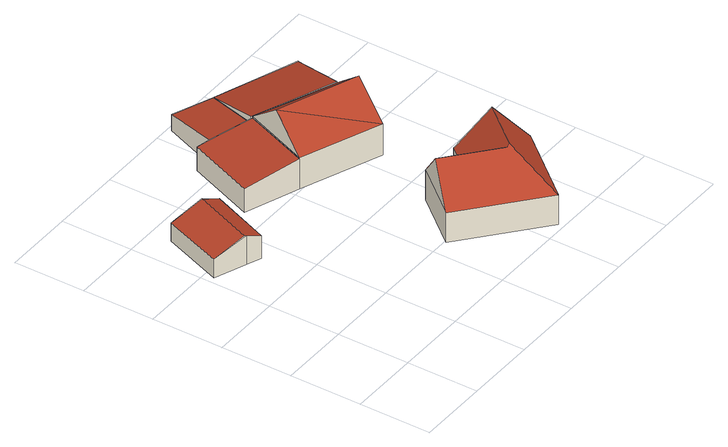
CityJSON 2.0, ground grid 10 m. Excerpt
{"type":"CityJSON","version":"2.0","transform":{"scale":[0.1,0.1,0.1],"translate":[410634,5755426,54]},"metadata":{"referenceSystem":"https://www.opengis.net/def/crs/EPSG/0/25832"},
"CityObjects":{
"building1":{"type":"Building","attributes":{"Gemeindeschluessel":"05515000","Geometrietyp2DReferenz":"3000","function":"31001_1310","roofType":"5000","measuredHeight":4.42},"geometry":[{"type":"Solid","lod":"2","boundaries":[[[[0,1,2,3]],[[4,5,1,0]],[[6,7,5,4]],[[8,9,7,6]],[[10,11,9,8]],[[3,2,11,10]],[[6,12,13,3,10,8]],[[12,4,0,13]],[[3,13,0]],[[4,12,6]],[[1,5,7,9,11,2]]]],"semantics":{"surfaces":[{"type":"WallSurface"},{"type":"RoofSurface"},{"type":"GroundSurface"}],"values":[[0,0,0,0,0,0,1,1,0,0,2]]}}]},
"building2":{"type":"Building","attributes":{"Gemeindeschluessel":"05515000","Geometrietyp2DReferenz":"3000","function":"31001_2700","roofType":"2100","measuredHeight":4.42},"geometry":[{"type":"Solid","lod":"2","boundaries":[[[[14,15,16,17]],[[18,19,15,14]],[[20,21,19,18]],[[22,23,21,20]],[[24,25,23,22]],[[17,16,25,24]],[[22,20,18,14,17,24]],[[15,19,21,23,25,16]]]],"semantics":{"surfaces":[{"type":"WallSurface"},{"type":"RoofSurface"},{"type":"GroundSurface"}],"values":[[0,0,0,0,0,0,1,2]]}}]},
"building3":{"type":"Building","attributes":{"Gemeindeschluessel":"05515000","Geometrietyp2DReferenz":"3000","function":"31001_1000","roofType":"5000","measuredHeight":9.59},"address":[{"country":"Germany","locality":"Münster","thoroughfareNumber":"44","thoroughfareName":"Auf der Laer"}],"geometry":[{"type":"Solid","lod":"2","boundaries":[[[[26,27,28,29]],[[30,31,27,26]],[[32,33,31,30]],[[34,35,33,32]],[[36,37,35,34]],[[29,28,37,36]],[[38,36,34,39]],[[34,32,39]],[[38,39,32,30,40]],[[40,30,26,41]],[[26,29,41]],[[40,41,29,36,38]],[[27,31,33,35,37,28]]]],"semantics":{"surfaces":[{"type":"WallSurface"},{"type":"RoofSurface"},{"type":"GroundSurface"}],"values":[[0,0,0,0,0,0,1,0,1,1,0,1,2]]}}]},
"building4":{"type":"Building","attributes":{"Gemeindeschluessel":"05515000","Geometrietyp2DReferenz":"3000","function":"51009_1610","roofType":"2100","measuredHeight":3.54},"geometry":[{"type":"Solid","lod":"2","boundaries":[[[[42,43,44,20]],[[45,46,43,42]],[[47,48,46,45]],[[20,44,48,47]],[[45,42,20,47]],[[43,46,48,44]]]],"semantics":{"surfaces":[{"type":"WallSurface"},{"type":"RoofSurface"},{"type":"GroundSurface"}],"values":[[0,0,0,0,1,2]]}}]},
"building5":{"type":"Building","attributes":{"Gemeindeschluessel":"05515000","Geometrietyp2DReferenz":"3000","function":"31001_1000","roofType":"3100","measuredHeight":8.7},"geometry":[{"type":"Solid","lod":"2","boundaries":[[[[49,50,25,51]],[[52,53,50,49]],[[54,16,53,52]],[[51,25,16,54]],[[49,55,52]],[[54,56,51]],[[55,49,51]],[[51,56,55]],[[52,55,56]],[[56,54,52]],[[50,53,16,25]]]],"semantics":{"surfaces":[{"type":"WallSurface"},{"type":"RoofSurface"},{"type":"GroundSurface"}],"values":[[0,0,0,0,0,0,1,1,1,1,2]]}}]},
"building6":{"type":"Building","attributes":{"Gemeindeschluessel":"05515000","Geometrietyp2DReferenz":"3000","function":"31001_2700","roofType":"2100","measuredHeight":4.66},"geometry":[{"type":"Solid","lod":"2","boundaries":[[[[57,25,50,58]],[[59,23,25,57]],[[45,60,23,59]],[[61,62,60,45]],[[63,64,62,61]],[[65,66,64,63]],[[67,68,66,65]],[[58,50,68,67]],[[65,63,61,45,59,57,58,67]],[[25,23,60,62,64,66,68,50]]]],"semantics":{"surfaces":[{"type":"WallSurface"},{"type":"RoofSurface"},{"type":"GroundSurface"}],"values":[[0,0,0,0,0,0,0,0,1,2]]}}]}
},
"vertices":[
[7,285,39],[7,285,11],[51,268,11],[51,268,54],[39,369,38],[39,369,11],[83,352,54],[83,352,11],[104,344,45],[104,344,11],[71,260,45],[71,260,11],[81,353,55],[48,269,55],
[138,331,44],[138,331,9],[214,303,9],[214,303,53],[175,425,44],[175,425,9],[192,419,46],[192,419,9],[248,397,53],[248,397,9],[250,396,53],[250,396,9],
[408,102,53],[408,102,9],[336,164,9],[336,164,53],[330,8,53],[330,8,9],[224,98,53],[224,98,9],[281,167,53],[281,167,9],[315,138,53],[315,138,9],[320,75,102],[253,133,102],[324,75,105],[372,133,105],
[221,493,35],[221,493,11],[192,419,11],[277,471,35],[277,471,11],[248,397,46],[248,397,11],
[362,352,55],[362,352,9],[250,396,55],[326,259,55],[326,259,9],[214,303,55],[344,306,96],[232,349,96],
[250,396,56],[362,352,56],[248,397,56],[277,471,9],[394,429,35],[394,429,9],[394,428,35],[394,428,9],[389,415,38],[389,415,9],[364,352,56],[364,352,9]
]}
